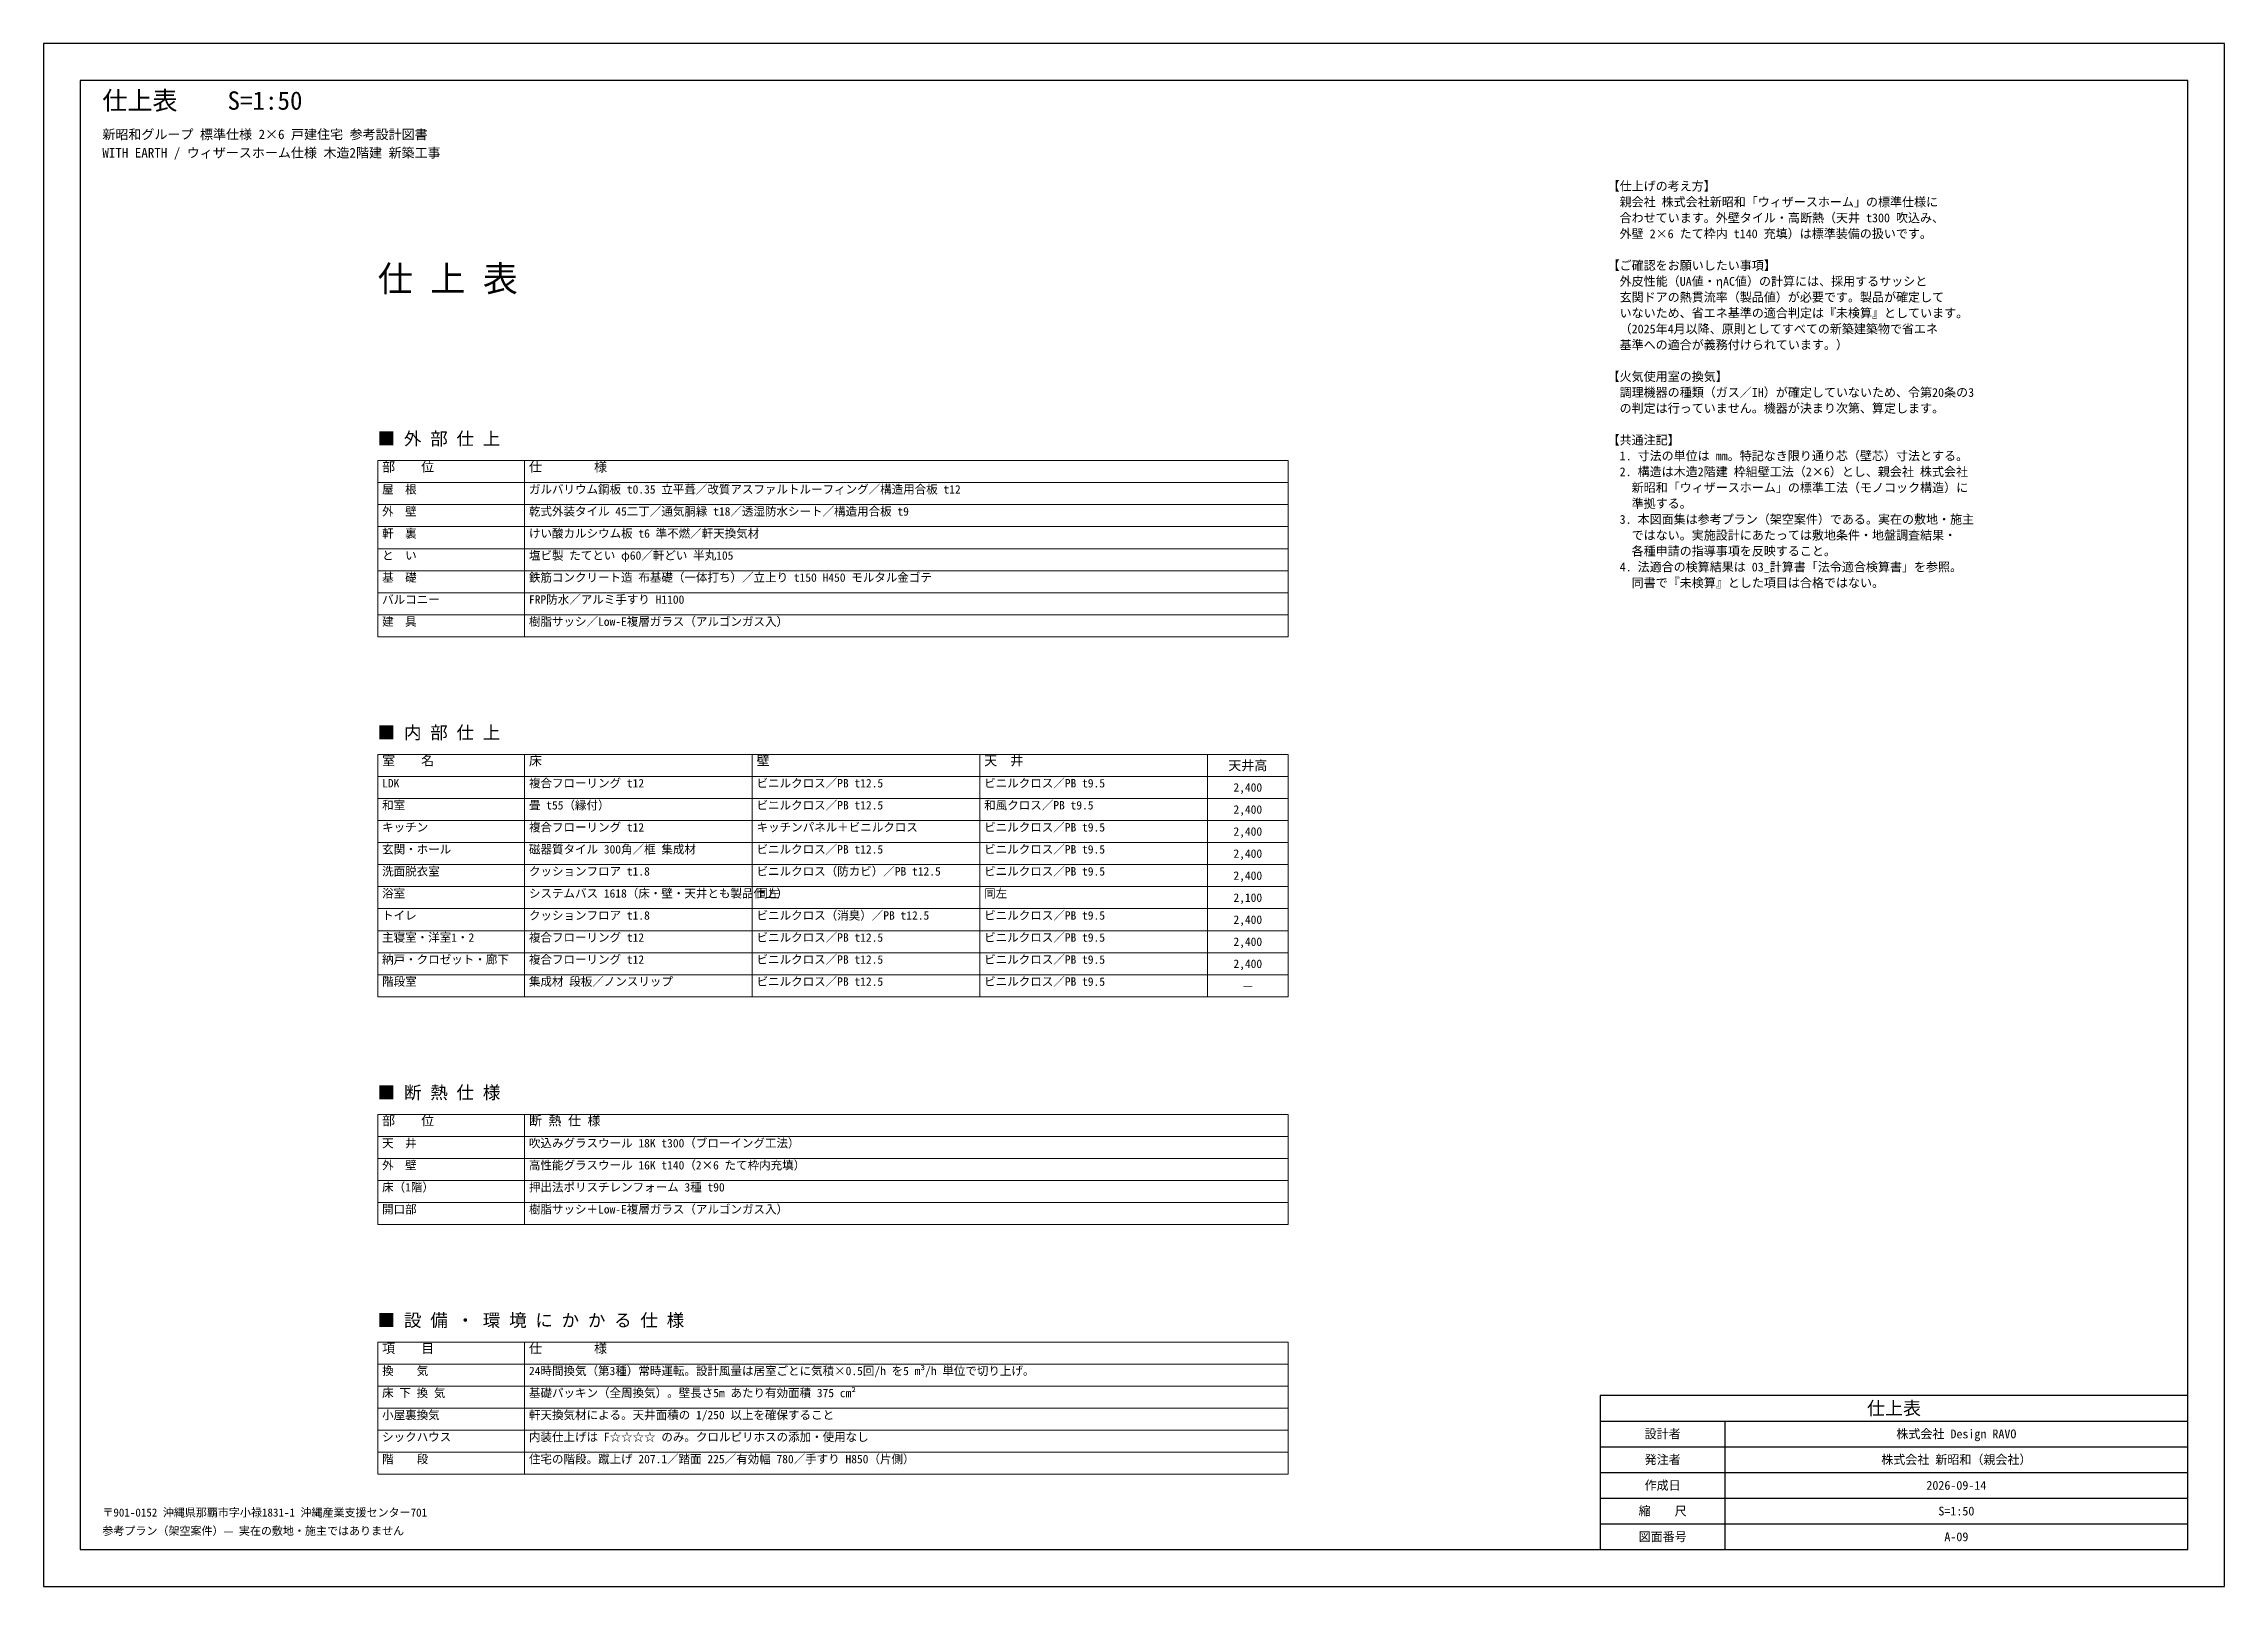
# Model space of a CAD drawing. Header units: millimetres. Extents: x -4550 to 25150, y -16725 to 4275.
import ezdxf
from ezdxf.enums import TextEntityAlignment as Align

# ---------------------------------------------------------------- set-up
doc = ezdxf.new("R2010")
doc.units = ezdxf.units.MM
doc.layers.add('A-ANNO', color=2, linetype='Continuous', lineweight=13)
doc.layers.add('A-TTLB', color=7, linetype='Continuous', lineweight=25)
doc.styles.add('DIP', font='msgothic.ttc')

msp = doc.modelspace()

# ---------------------------------------------------------------- linework, layer by layer
at = {"layer": 'A-ANNO'}
for p, q in [((0, -1400), (12400, -1400)), ((0, -1400), (0, -3800)), ((2000, -1400), (2000, -3800)), ((12400, -1400), (12400, -3800)), ((0, -1700), (12400, -1700)), ((0, -2000), (12400, -2000)), ((0, -2300), (12400, -2300)), ((0, -2600), (12400, -2600)), ((0, -2900), (12400, -2900)), ((0, -3200), (12400, -3200)), ((0, -3500), (12400, -3500)), ((0, -3800), (12400, -3800)), ((0, -5400), (12400, -5400)), ((0, -5400), (0, -8700)), ((2000, -5400), (2000, -8700)), ((5100, -5400), (5100, -8700)), ((8200, -5400), (8200, -8700)), ((11300, -5400), (11300, -8700)), ((12400, -5400), (12400, -8700)), ((0, -5700), (12400, -5700)), ((0, -6000), (12400, -6000)), ((0, -6300), (12400, -6300)), ((0, -6600), (12400, -6600)), ((0, -6900), (12400, -6900)), ((0, -7200), (12400, -7200)), ((0, -7500), (12400, -7500)), ((0, -7800), (12400, -7800)), ((0, -8100), (12400, -8100)), ((0, -8400), (12400, -8400)), ((0, -8700), (12400, -8700)), ((0, -10300), (12400, -10300)), ((0, -10300), (0, -11800)), ((2000, -10300), (2000, -11800)), ((12400, -10300), (12400, -11800)), ((0, -10600), (12400, -10600)), ((0, -10900), (12400, -10900)), ((0, -11200), (12400, -11200)), ((0, -11500), (12400, -11500)), ((0, -11800), (12400, -11800)), ((0, -13400), (12400, -13400)), ((0, -13400), (0, -15200)), ((2000, -13400), (2000, -15200)), ((12400, -13400), (12400, -15200)), ((0, -13700), (12400, -13700)), ((0, -14000), (12400, -14000)), ((0, -14300), (12400, -14300)), ((0, -14600), (12400, -14600)), ((0, -14900), (12400, -14900)), ((0, -15200), (12400, -15200))]:
    msp.add_line(p, q, dxfattribs=at)
at = {"layer": 'A-TTLB'}
for p, q in [((16650, -14475), (24650, -14475)), ((18350, -14825), (18350, -14475)), ((16650, -14825), (24650, -14825)), ((18350, -15175), (18350, -14825)), ((16650, -15175), (24650, -15175)), ((18350, -15525), (18350, -15175)), ((16650, -15525), (24650, -15525)), ((18350, -15875), (18350, -15525)), ((16650, -15875), (24650, -15875)), ((18350, -16225), (18350, -15875))]:
    msp.add_line(p, q, dxfattribs=at)
for points in [[(-4550, -16725), (25150, -16725), (25150, 4275), (-4550, 4275)], [(-4050, -16225), (24650, -16225), (24650, 3775), (-4050, 3775)], [(16650, -16225), (24650, -16225), (24650, -14125), (16650, -14125)]]:
    msp.add_lwpolyline(points, close=True, dxfattribs=at)

# ---------------------------------------------------------------- texts
at = {"layer": 'A-ANNO', "style": 'DIP'}
for s, height, p in [('【仕上げの考え方】', 120, (16750, 2275)), ('\u3000親会社 株式会社新昭和「ウィザースホーム」の標準仕様に', 120, (16750, 2059)), ('\u3000合わせています。外壁タイル・高断熱（天井 t300 吹込み、', 120, (16750, 1843)), ('\u3000外壁 2×6 たて枠内 t140 充填）は標準装備の扱いです。', 120, (16750, 1627)), ('【ご確認をお願いしたい事項】', 120, (16750, 1195)), ('\u3000外皮性能（UA値・ηAC値）の計算には、採用するサッシと', 120, (16750, 979)), ('\u3000玄関ドアの熱貫流率（製品値）が必要です。製品が確定して', 120, (16750, 763)), ('\u3000いないため、省エネ基準の適合判定は『未検算』としています。', 120, (16750, 547)), ('\u3000（2025年4月以降、原則としてすべての新築建築物で省エネ', 120, (16750, 331)), ('\u3000基準への適合が義務付けられています。）', 120, (16750, 115)), ('【火気使用室の換気】', 120, (16750, -317)), ('\u3000調理機器の種類（ガス／IH）が確定していないため、令第20条の3', 120, (16750, -533)), ('\u3000の判定は行っていません。機器が決まり次第、算定します。', 120, (16750, -749)), ('■ 外 部 仕 上', 175, (0, -1190)), ('【共通注記】', 120, (16750, -1181)), ('部\u3000\u3000位', 130, (60, -1550)), ('仕\u3000\u3000\u3000\u3000様', 130, (2060, -1550)), ('\u30002. 構造は木造2階建 枠組壁工法（2×6）とし、親会社 株式会社', 120, (16750, -1613)), ('\u30001. 寸法の単位は mm。特記なき限り通り芯（壁芯）寸法とする。', 120, (16750, -1397)), ('屋\u3000根', 115, (60, -1850)), ('ガルバリウム鋼板 t0.35 立平葺／改質アスファルトルーフィング／構造用合板 t12', 115, (2060, -1850)), ('\u3000\u3000新昭和「ウィザースホーム」の標準工法（モノコック構造）に', 120, (16750, -1829)), ('外\u3000壁', 115, (60, -2150)), ('乾式外装タイル 45二丁／通気胴縁 t18／透湿防水シート／構造用合板 t9', 115, (2060, -2150)), ('\u3000\u3000準拠する。', 120, (16750, -2045)), ('軒\u3000裏', 115, (60, -2450)), ('けい酸カルシウム板 t6 準不燃／軒天換気材', 115, (2060, -2450)), ('\u30003. 本図面集は参考プラン（架空案件）である。実在の敷地・施主', 120, (16750, -2261)), ('\u3000\u3000ではない。実施設計にあたっては敷地条件・地盤調査結果・', 120, (16750, -2477)), ('と\u3000い', 115, (60, -2750)), ('塩ビ製 たてとい φ60／軒どい 半丸105', 115, (2060, -2750)), ('\u3000\u3000各種申請の指導事項を反映すること。', 120, (16750, -2693)), ('基\u3000礎', 115, (60, -3050)), ('鉄筋コンクリート造 布基礎（一体打ち）／立上り t150 H450 モルタル金ゴテ', 115, (2060, -3050)), ('\u30004. 法適合の検算結果は 03_計算書「法令適合検算書」を参照。', 120, (16750, -2909)), ('バルコニー', 115, (60, -3350)), ('FRP防水／アルミ手すり H1100', 115, (2060, -3350)), ('\u3000\u3000同書で『未検算』とした項目は合格ではない。', 120, (16750, -3125)), ('建\u3000具', 115, (60, -3650)), ('樹脂サッシ／Low-E複層ガラス（アルゴンガス入）', 115, (2060, -3650)), ('■ 内 部 仕 上', 175, (0, -5190)), ('室\u3000\u3000名', 130, (60, -5550)), ('床', 130, (2060, -5550)), ('壁', 130, (5160, -5550)), ('天\u3000井', 130, (8260, -5550)), ('LDK', 115, (60, -5850)), ('複合フローリング t12', 115, (2060, -5850)), ('ビニルクロス／PB t12.5', 115, (5160, -5850)), ('ビニルクロス／PB t9.5', 115, (8260, -5850)), ('和室', 115, (60, -6150)), ('畳 t55（縁付）', 115, (2060, -6150)), ('ビニルクロス／PB t12.5', 115, (5160, -6150)), ('和風クロス／PB t9.5', 115, (8260, -6150)), ('キッチン', 115, (60, -6450)), ('複合フローリング t12', 115, (2060, -6450)), ('キッチンパネル＋ビニルクロス', 115, (5160, -6450)), ('ビニルクロス／PB t9.5', 115, (8260, -6450)), ('玄関・ホール', 115, (60, -6750)), ('磁器質タイル 300角／框 集成材', 115, (2060, -6750)), ('ビニルクロス／PB t12.5', 115, (5160, -6750)), ('ビニルクロス／PB t9.5', 115, (8260, -6750)), ('洗面脱衣室', 115, (60, -7050)), ('クッションフロア t1.8', 115, (2060, -7050)), ('ビニルクロス（防カビ）／PB t12.5', 115, (5160, -7050)), ('ビニルクロス／PB t9.5', 115, (8260, -7050)), ('浴室', 115, (60, -7350)), ('システムバス 1618（床・壁・天井とも製品仕上）', 115, (2060, -7350)), ('同左', 115, (5160, -7350)), ('同左', 115, (8260, -7350)), ('トイレ', 115, (60, -7650)), ('クッションフロア t1.8', 115, (2060, -7650)), ('ビニルクロス（消臭）／PB t12.5', 115, (5160, -7650)), ('ビニルクロス／PB t9.5', 115, (8260, -7650)), ('主寝室・洋室1・2', 115, (60, -7950)), ('複合フローリング t12', 115, (2060, -7950)), ('ビニルクロス／PB t12.5', 115, (5160, -7950)), ('ビニルクロス／PB t9.5', 115, (8260, -7950)), ('納戸・クロゼット・廊下', 115, (60, -8250)), ('複合フローリング t12', 115, (2060, -8250)), ('ビニルクロス／PB t12.5', 115, (5160, -8250)), ('ビニルクロス／PB t9.5', 115, (8260, -8250)), ('階段室', 115, (60, -8550)), ('集成材 段板／ノンスリップ', 115, (2060, -8550)), ('ビニルクロス／PB t12.5', 115, (5160, -8550)), ('ビニルクロス／PB t9.5', 115, (8260, -8550)), ('■ 断 熱 仕 様', 175, (0, -10090)), ('部\u3000\u3000位', 130, (60, -10450)), ('断 熱 仕 様', 130, (2060, -10450)), ('天\u3000井', 115, (60, -10750)), ('吹込みグラスウール 18K t300（ブローイング工法）', 115, (2060, -10750)), ('外\u3000壁', 115, (60, -11050)), ('高性能グラスウール 16K t140（2×6 たて枠内充填）', 115, (2060, -11050)), ('床（1階）', 115, (60, -11350)), ('押出法ポリスチレンフォーム 3種 t90', 115, (2060, -11350)), ('開口部', 115, (60, -11650)), ('樹脂サッシ＋Low-E複層ガラス（アルゴンガス入）', 115, (2060, -11650)), ('■ 設 備 ・ 環 境 に か か る 仕 様', 175, (0, -13190)), ('項\u3000\u3000目', 130, (60, -13550)), ('仕\u3000\u3000\u3000\u3000様', 130, (2060, -13550)), ('換\u3000\u3000気', 115, (60, -13850)), ('24時間換気（第3種）常時運転。設計風量は居室ごとに気積×0.5回/h を5 m³/h 単位で切り上げ。', 115, (2060, -13850)), ('床 下 換 気', 115, (60, -14150)), ('基礎パッキン（全周換気）。壁長さ5m あたり有効面積 375 cm²', 115, (2060, -14150)), ('小屋裏換気', 115, (60, -14450)), ('軒天換気材による。天井面積の 1/250 以上を確保すること', 115, (2060, -14450)), ('シックハウス', 115, (60, -14750)), ('内装仕上げは F☆☆☆☆ のみ。クロルピリホスの添加・使用なし', 115, (2060, -14750)), ('階\u3000\u3000段', 115, (60, -15050)), ('住宅の階段。蹴上げ 207.1／踏面 225／有効幅 780／手すり H850（片側）', 115, (2060, -15050))]:
    msp.add_text(s, height=height, dxfattribs=at).set_placement(p)
for s, height, p in [('天井高', 130, (11850, -5550)), ('2,400', 115, (11850, -5850)), ('2,400', 115, (11850, -6150)), ('2,400', 115, (11850, -6450)), ('2,400', 115, (11850, -6750)), ('2,400', 115, (11850, -7050)), ('2,100', 115, (11850, -7350)), ('2,400', 115, (11850, -7650)), ('2,400', 115, (11850, -7950)), ('2,400', 115, (11850, -8250)), ('—', 115, (11850, -8550))]:
    msp.add_text(s, height=height, dxfattribs=at).set_placement(p, align=Align.MIDDLE_CENTER)
at = {"layer": 'A-TTLB', "style": 'DIP'}
for s, height, p in [('仕上表\u3000\u3000S=1:50', 250, (-3750, 3375)), ('新昭和グループ 標準仕様 2×6 戸建住宅 参考設計図書', 130, (-3750, 2975)), ('WITH EARTH / ウィザースホーム仕様 木造2階建 新築工事', 130, (-3750, 2725)), ('仕 上 表', 350, (0, 900)), ('〒901-0152 沖縄県那覇市字小禄1831-1 沖縄産業支援センター701', 110, (-3750, -15775)), ('参考プラン（架空案件）— 実在の敷地・施主ではありません', 110, (-3750, -16025))]:
    msp.add_text(s, height=height, dxfattribs=at).set_placement(p)
for s, height, p in [('仕上表', 180, (20650, -14300)), ('設計者', 120, (17500, -14650)), ('株式会社 Design RAVO', 120, (21500, -14650)), ('発注者', 120, (17500, -15000)), ('株式会社 新昭和（親会社）', 120, (21500, -15000)), ('作成日', 120, (17500, -15350)), ('2026-09-14', 120, (21500, -15350)), ('縮\u3000\u3000尺', 120, (17500, -15700)), ('S=1:50', 120, (21500, -15700)), ('図面番号', 120, (17500, -16050)), ('A-09', 120, (21500, -16050))]:
    msp.add_text(s, height=height, dxfattribs=at).set_placement(p, align=Align.MIDDLE_CENTER)

doc.saveas('drawing.dxf')
